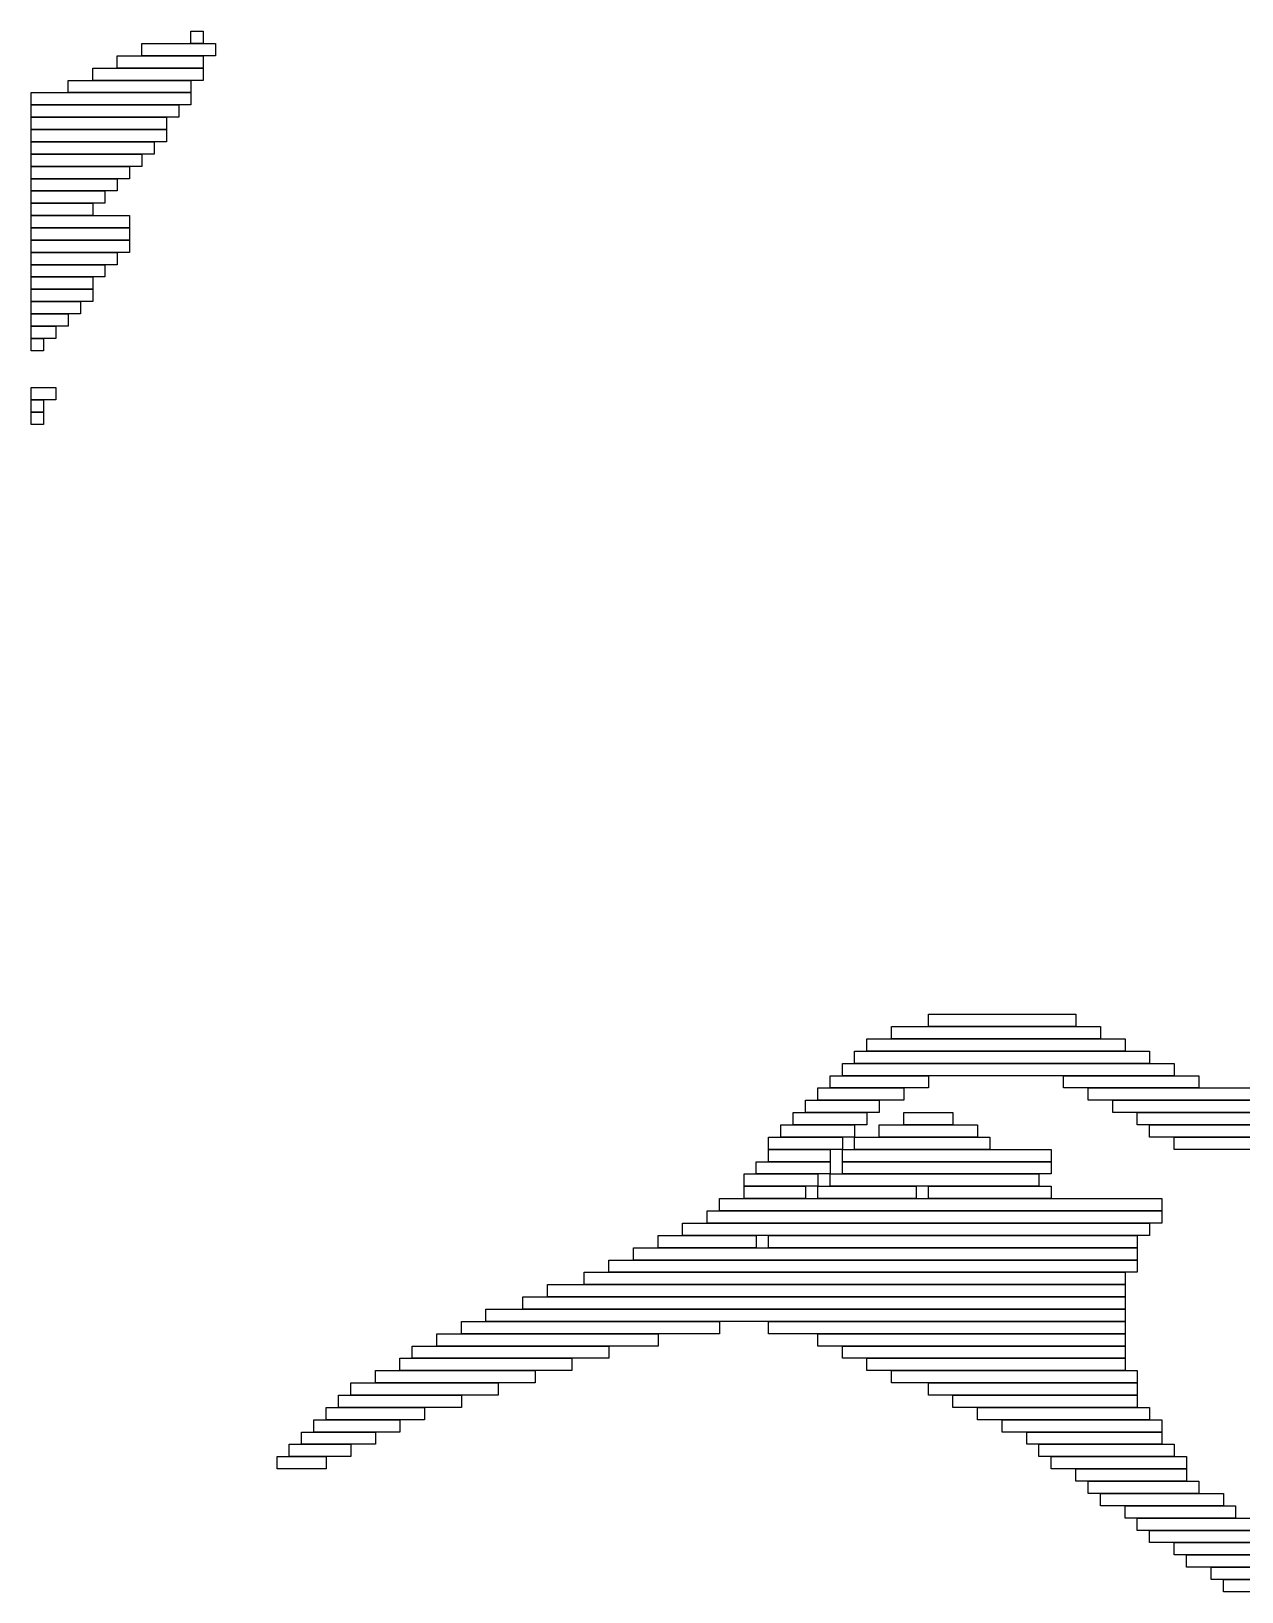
# Model space of a CAD drawing. Extents: x 403 to 601, y 424 to 603.
# Drawn here: x 403 to 501.5, y 476 to 603 of the extents above; entities that cross this region are included whole.
import ezdxf

# ---------------------------------------------------------------- set-up
doc = ezdxf.new("R2010")
doc.units = 0

msp = doc.modelspace()

# ---------------------------------------------------------------- linework, layer by layer
for p, q in [((412, 602), (418, 602)), ((412, 601), (412, 602)), ((416, 603), (417, 603)), ((416, 602), (416, 603)), ((417, 602), (416, 602)), ((417, 603), (417, 602)), ((418, 602), (418, 601)), ((410, 601), (417, 601)), ((410, 600), (410, 601)), ((418, 601), (412, 601)), ((417, 601), (417, 600)), ((408, 600), (417, 600)), ((408, 599), (408, 600)), ((417, 600), (410, 600)), ((417, 600), (417, 599)), ((406, 599), (416, 599)), ((406, 598), (406, 599)), ((417, 599), (408, 599)), ((416, 599), (416, 598)), ((403, 598), (416, 598)), ((403, 597), (403, 598)), ((416, 597), (403, 597)), ((403, 597), (415, 597)), ((403, 596), (403, 597)), ((416, 598), (406, 598)), ((415, 597), (415, 596)), ((416, 598), (416, 597)), ((415, 596), (403, 596)), ((403, 596), (414, 596)), ((403, 595), (403, 596)), ((414, 596), (414, 595)), ((414, 595), (403, 595)), ((403, 595), (414, 595)), ((403, 594), (403, 595)), ((414, 595), (414, 594)), ((414, 594), (403, 594)), ((403, 594), (413, 594)), ((403, 593), (403, 594)), ((413, 594), (413, 593)), ((413, 593), (403, 593)), ((403, 593), (412, 593)), ((403, 592), (403, 593)), ((412, 592), (403, 592)), ((403, 592), (411, 592)), ((403, 591), (403, 592)), ((411, 592), (411, 591)), ((412, 593), (412, 592)), ((411, 591), (403, 591)), ((403, 591), (410, 591)), ((403, 590), (403, 591)), ((410, 591), (410, 590)), ((410, 590), (403, 590)), ((403, 590), (409, 590)), ((403, 589), (403, 590)), ((409, 590), (409, 589)), ((409, 589), (403, 589)), ((403, 589), (408, 589)), ((403, 588), (403, 589)), ((408, 589), (408, 588)), ((408, 588), (403, 588)), ((403, 588), (411, 588)), ((403, 587), (403, 588)), ((411, 587), (403, 587)), ((403, 587), (411, 587)), ((403, 586), (403, 587)), ((411, 588), (411, 587)), ((411, 587), (411, 586)), ((411, 586), (403, 586)), ((403, 586), (411, 586)), ((403, 585), (403, 586)), ((411, 586), (411, 585)), ((411, 585), (403, 585)), ((403, 585), (410, 585)), ((403, 584), (403, 585)), ((410, 585), (410, 584)), ((410, 584), (403, 584)), ((403, 584), (409, 584)), ((403, 583), (403, 584)), ((409, 583), (403, 583)), ((403, 583), (408, 583)), ((403, 582), (403, 583)), ((408, 583), (408, 582)), ((409, 584), (409, 583)), ((408, 582), (403, 582)), ((403, 582), (408, 582)), ((403, 581), (403, 582)), ((408, 582), (408, 581)), ((408, 581), (403, 581)), ((403, 581), (407, 581)), ((403, 580), (403, 581)), ((407, 581), (407, 580)), ((407, 580), (403, 580)), ((403, 580), (406, 580)), ((403, 579), (403, 580)), ((406, 580), (406, 579)), ((406, 579), (403, 579)), ((403, 579), (405, 579)), ((403, 578), (403, 579)), ((405, 578), (403, 578)), ((403, 578), (404, 578)), ((403, 577), (403, 578)), ((404, 578), (404, 577)), ((405, 579), (405, 578)), ((404, 577), (403, 577)), ((403, 574), (405, 574)), ((403, 573), (403, 574)), ((405, 573), (403, 573)), ((403, 573), (404, 573)), ((403, 572), (403, 573)), ((404, 573), (404, 572)), ((405, 574), (405, 573)), ((404, 572), (403, 572)), ((403, 572), (404, 572)), ((403, 571), (403, 572)), ((404, 572), (404, 571)), ((404, 571), (403, 571)), ((473, 522), (490, 522)), ((473, 521), (473, 522)), ((476, 523), (488, 523)), ((476, 522), (476, 523)), ((488, 522), (476, 522)), ((488, 523), (488, 522)), ((490, 522), (490, 521)), ((471, 521), (492, 521)), ((471, 520), (471, 521)), ((490, 521), (473, 521)), ((492, 521), (492, 520)), ((470, 520), (494, 520)), ((470, 519), (470, 520)), ((492, 520), (471, 520)), ((494, 520), (494, 519)), ((469, 519), (496, 519)), ((469, 518), (469, 519)), ((494, 519), (470, 519)), ((496, 519), (496, 518)), ((467, 517), (474, 517)), ((467, 516), (467, 517)), ((468, 518), (476, 518)), ((468, 517), (468, 518)), ((476, 517), (468, 517)), ((496, 518), (469, 518)), ((474, 517), (474, 516)), ((476, 518), (476, 517)), ((487, 518), (498, 518)), ((487, 517), (487, 518)), ((498, 517), (487, 517)), ((489, 517), (508, 517)), ((489, 516), (489, 517)), ((498, 518), (498, 517)), ((466, 516), (472, 516)), ((466, 515), (466, 516)), ((474, 516), (467, 516)), ((472, 516), (472, 515)), ((508, 516), (489, 516)), ((491, 516), (508, 516)), ((491, 515), (491, 516)), ((465, 515), (471, 515)), ((465, 514), (465, 515)), ((472, 515), (466, 515)), ((471, 515), (471, 514)), ((474, 515), (478, 515)), ((474, 514), (474, 515)), ((478, 515), (478, 514)), ((508, 515), (491, 515)), ((493, 515), (507, 515)), ((493, 514), (493, 515)), ((464, 514), (470, 514)), ((464, 513), (464, 514)), ((471, 514), (465, 514)), ((470, 514), (470, 513)), ((472, 514), (480, 514)), ((472, 513), (472, 514)), ((478, 514), (474, 514)), ((480, 514), (480, 513)), ((507, 514), (493, 514)), ((494, 514), (507, 514)), ((494, 513), (494, 514)), ((463, 513), (469, 513)), ((463, 512), (463, 513)), ((469, 512), (463, 512)), ((463, 512), (468, 512)), ((463, 511), (463, 512)), ((470, 513), (464, 513)), ((468, 512), (468, 511)), ((469, 513), (469, 512)), ((469, 512), (486, 512)), ((469, 511), (469, 512)), ((470, 513), (481, 513)), ((470, 512), (470, 513)), ((481, 512), (470, 512)), ((480, 513), (472, 513)), ((481, 513), (481, 512)), ((486, 512), (486, 511)), ((507, 513), (494, 513)), ((496, 513), (505, 513)), ((496, 512), (496, 513)), ((505, 512), (496, 512)), ((462, 511), (468, 511)), ((462, 510), (462, 511)), ((468, 511), (463, 511)), ((468, 511), (468, 510)), ((486, 511), (469, 511)), ((469, 511), (486, 511)), ((469, 510), (469, 511)), ((486, 511), (486, 510)), ((461, 510), (467, 510)), ((461, 509), (461, 510)), ((468, 510), (462, 510)), ((467, 510), (467, 509)), ((468, 510), (485, 510)), ((468, 509), (468, 510)), ((486, 510), (469, 510)), ((485, 510), (485, 509)), ((459, 508), (495, 508)), ((459, 507), (459, 508)), ((467, 509), (461, 509)), ((461, 509), (466, 509)), ((461, 508), (461, 509)), ((466, 508), (461, 508)), ((466, 509), (466, 508)), ((467, 509), (475, 509)), ((467, 508), (467, 509)), ((475, 508), (467, 508)), ((485, 509), (468, 509)), ((475, 509), (475, 508)), ((476, 509), (486, 509)), ((476, 508), (476, 509)), ((486, 508), (476, 508)), ((486, 509), (486, 508)), ((495, 508), (495, 507)), ((458, 507), (495, 507)), ((458, 506), (458, 507)), ((495, 507), (459, 507)), ((495, 507), (495, 506)), ((456, 506), (494, 506)), ((456, 505), (456, 506)), ((495, 506), (458, 506)), ((494, 506), (494, 505)), ((454, 505), (462, 505)), ((454, 504), (454, 505)), ((494, 505), (456, 505)), ((462, 505), (462, 504)), ((463, 505), (493, 505)), ((463, 504), (463, 505)), ((493, 505), (493, 504)), ((450, 503), (493, 503)), ((450, 502), (450, 503)), ((452, 504), (493, 504)), ((452, 503), (452, 504)), ((493, 503), (452, 503)), ((462, 504), (454, 504)), ((493, 504), (463, 504)), ((493, 504), (493, 503)), ((493, 503), (493, 502)), ((448, 502), (492, 502)), ((448, 501), (448, 502)), ((493, 502), (450, 502)), ((492, 502), (492, 501)), ((445, 501), (492, 501)), ((445, 500), (445, 501)), ((492, 501), (448, 501)), ((492, 501), (492, 500)), ((443, 500), (492, 500)), ((443, 499), (443, 500)), ((492, 500), (445, 500)), ((492, 500), (492, 499)), ((438, 498), (459, 498)), ((438, 497), (438, 498)), ((440, 499), (492, 499)), ((440, 498), (440, 499)), ((492, 498), (440, 498)), ((492, 499), (443, 499)), ((459, 498), (459, 497)), ((463, 498), (492, 498)), ((463, 497), (463, 498)), ((492, 499), (492, 498)), ((492, 498), (492, 497)), ((436, 497), (454, 497)), ((436, 496), (436, 497)), ((459, 497), (438, 497)), ((454, 497), (454, 496)), ((492, 497), (463, 497)), ((467, 497), (492, 497)), ((467, 496), (467, 497)), ((492, 497), (492, 496)), ((434, 496), (450, 496)), ((434, 495), (434, 496)), ((454, 496), (436, 496)), ((450, 496), (450, 495)), ((492, 496), (467, 496)), ((469, 496), (492, 496)), ((469, 495), (469, 496)), ((492, 496), (492, 495)), ((433, 495), (447, 495)), ((433, 494), (433, 495)), ((450, 495), (434, 495)), ((447, 495), (447, 494)), ((492, 495), (469, 495)), ((471, 495), (492, 495)), ((471, 494), (471, 495)), ((492, 495), (492, 494)), ((429, 493), (441, 493)), ((429, 492), (429, 493)), ((431, 494), (444, 494)), ((431, 493), (431, 494)), ((444, 493), (431, 493)), ((447, 494), (433, 494)), ((441, 493), (441, 492)), ((444, 494), (444, 493)), ((492, 494), (471, 494)), ((473, 494), (493, 494)), ((473, 493), (473, 494)), ((493, 493), (473, 493)), ((476, 493), (493, 493)), ((476, 492), (476, 493)), ((493, 494), (493, 493)), ((493, 493), (493, 492)), ((428, 492), (438, 492)), ((428, 491), (428, 492)), ((441, 492), (429, 492)), ((438, 492), (438, 491)), ((493, 492), (476, 492)), ((478, 492), (493, 492)), ((478, 491), (478, 492)), ((493, 492), (493, 491)), ((427, 491), (435, 491)), ((427, 490), (427, 491)), ((438, 491), (428, 491)), ((435, 491), (435, 490)), ((493, 491), (478, 491)), ((480, 491), (494, 491)), ((480, 490), (480, 491)), ((494, 491), (494, 490)), ((425, 489), (431, 489)), ((425, 488), (425, 489)), ((426, 490), (433, 490)), ((426, 489), (426, 490)), ((433, 489), (426, 489)), ((435, 490), (427, 490)), ((431, 489), (431, 488)), ((433, 490), (433, 489)), ((494, 490), (480, 490)), ((482, 490), (495, 490)), ((482, 489), (482, 490)), ((495, 489), (482, 489)), ((484, 489), (495, 489)), ((484, 488), (484, 489)), ((495, 490), (495, 489)), ((495, 489), (495, 488)), ((424, 488), (429, 488)), ((424, 487), (424, 488)), ((431, 488), (425, 488)), ((429, 488), (429, 487)), ((495, 488), (484, 488)), ((485, 488), (496, 488)), ((485, 487), (485, 488)), ((496, 488), (496, 487)), ((423, 487), (427, 487)), ((423, 486), (423, 487)), ((429, 487), (424, 487)), ((427, 487), (427, 486)), ((496, 487), (485, 487)), ((486, 487), (497, 487)), ((486, 486), (486, 487)), ((497, 487), (497, 486)), ((427, 486), (423, 486)), ((497, 486), (486, 486)), ((488, 486), (497, 486)), ((488, 485), (488, 486)), ((497, 486), (497, 485)), ((497, 485), (488, 485)), ((489, 485), (498, 485)), ((489, 484), (489, 485)), ((498, 484), (489, 484)), ((490, 484), (500, 484)), ((490, 483), (490, 484)), ((498, 485), (498, 484)), ((500, 484), (500, 483)), ((500, 483), (490, 483)), ((492, 483), (501, 483)), ((492, 482), (492, 483)), ((501, 483), (501, 482)), ((501, 482), (492, 482)), ((493, 482), (503, 482)), ((493, 481), (493, 482)), ((503, 481), (493, 481)), ((494, 481), (504, 481)), ((494, 480), (494, 481)), ((504, 480), (494, 480)), ((496, 480), (506, 480)), ((496, 479), (496, 480)), ((506, 479), (496, 479)), ((497, 479), (509, 479)), ((497, 478), (497, 479)), ((509, 478), (497, 478)), ((499, 478), (512, 478)), ((499, 477), (499, 478)), ((512, 477), (499, 477)), ((500, 477), (516, 477)), ((500, 476), (500, 477)), ((516, 476), (500, 476))]:
    msp.add_line(p, q)

doc.saveas('drawing.dxf')
